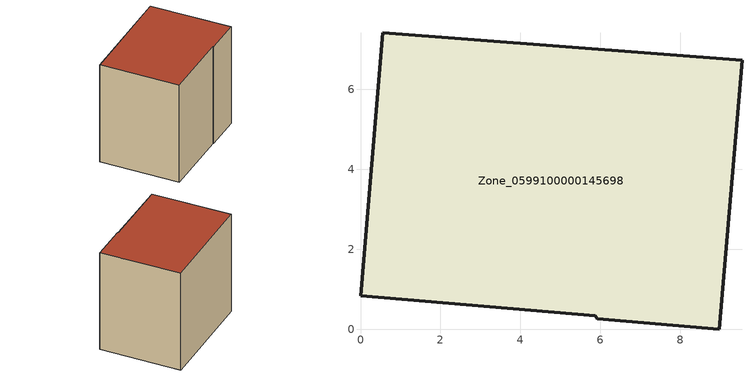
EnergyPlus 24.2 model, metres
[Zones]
Zone_0599100000145698
 floor ground (C_G): 9.55,6.73 8.98,0 5.92,0.26 5.87,0.34 0,0.84 0.56,7.42 z7.44
 wall outside (C_F): 8.98,0 9.55,6.73 0.56,7.42 0,0.84 5.87,0.34 5.92,0.26 8.98,0 z7.44:16.1
 roof outside (C_R): 5.92,0.26 8.98,0 9.55,6.73 0.56,7.42 0,0.84 5.87,0.34 z16.1
[BUILDING]
Pand.0599100000145698: North Axis=0; Terrain=City; Loads Convergence Tolerance Value=0.04; Temperature Convergence Tolerance Value=0.4; Solar Distribution=FullExterior; Maximum Number of Warmup Days=25; Minimum Number of Warmup Days=1
[Site:Location]
Rotterdam.The.Hague.AP_ZH_NLD Design_Conditions: Latitude=51.96; Longitude=4.45; Time Zone=1; Elevation=-4.5
[SITE:GROUNDTEMPERATURE:BUILDINGSURFACE]
18, 18, 18, 18, 18, 18, 18, 18, 18, 18, 18, 18
[MATERIAL] Thermal Absorptance=0.9; Solar Absorptance=0.7; Visible Absorptance=0.7
Name | Roughness | Thickness | Conductivity | Density | Specific Heat
G.TC.1965-1974 | MediumSmooth | 0.15 | 0.882353 | 540 | 1210
F.TC.1965-1974 | Rough | 0.3 | 0.697674 | 1920 | 840
R.TC.1965-1974 | MediumRough | 0.2 | 0.232558 | 1500 | 1000
[CONSTRUCTION]
C_G: G.TC.1965-1974
C_F: F.TC.1965-1974
C_R: R.TC.1965-1974
[ZONE]
Zone_0599100000145698: Type=1; Multiplier=1; Ceiling Height=Autocalculate; Volume=Autocalculate; Floor Area=autocalculate; Part of Total Floor Area=Yes
[ZONEINFILTRATION:DESIGNFLOWRATE]
Infil_Zone_0599100000145698: Zone or ZoneList or Space or SpaceList=Zone_0599100000145698; Schedule=AlwaysOn; Design Flow Rate Calculation Method=Flow/Area; Flow Rate per Floor Area=0.003; Constant Term Coefficient=1; Temperature Term Coefficient=0; Velocity Term Coefficient=0; Velocity Squared Term Coefficient=0
[HVACTEMPLATE:ZONE:IDEALLOADSAIRSYSTEM]
Zone_0599100000145698: Maximum Heating Supply Air Temperature=50; Minimum Cooling Supply Air Temperature=13; Maximum Heating Supply Air Humidity Ratio=0.0156; Minimum Cooling Supply Air Humidity Ratio=0.0077; Heating Limit=NoLimit; Cooling Limit=NoLimit; Dehumidification Control Type=ConstantSensibleHeatRatio; Cooling Sensible Heat Ratio=0.7; Dehumidification Setpoint=60; Humidification Control Type=None; Humidification Setpoint=30; Outdoor Air Method=None; Outdoor Air Flow Rate per Person=0.00944; Outdoor Air Flow Rate per Zone Floor Area=0; Outdoor Air Flow Rate per Zone=0; Demand Controlled Ventilation Type=None; Outdoor Air Economizer Type=NoEconomizer; Heat Recovery Type=None; Sensible Heat Recovery Effectiveness=0.7; Latent Heat Recovery Effectiveness=0.65
[ZONECONTROL:THERMOSTAT]
ThermostatControl_Zone_0599100000145698: Zone or ZoneList=Zone_0599100000145698; Control Type Schedule=DualSetpointControlType; Control 1=Thermostat_Zone_0599100000145698; Temperature Difference Between Cutout And Setpoint=0
[THERMOSTATSETPOINT:DUALSETPOINT]
Thermostat_Zone_0599100000145698: Heating Setpoint Temperature Schedule=HeatingSetpoint_Zone_0599100000145698; Cooling Setpoint Temperature Schedule=CoolingSetpoint_Zone_0599100000145698
[SCHEDULE:COMPACT]
HeatingSetpoint_Zone_0599100000145698: Through: 12/31, For: AllDays, Until: 24:00, 21
CoolingSetpoint_Zone_0599100000145698: Through: 12/31, For: AllDays, Until: 24:00, 24
DualSetpointControlType: Through: 12/31, For: AllDays, Until: 24:00, 4
AlwaysOn: Through: 12/31, For: AllDays, Until: 24:00, 1
